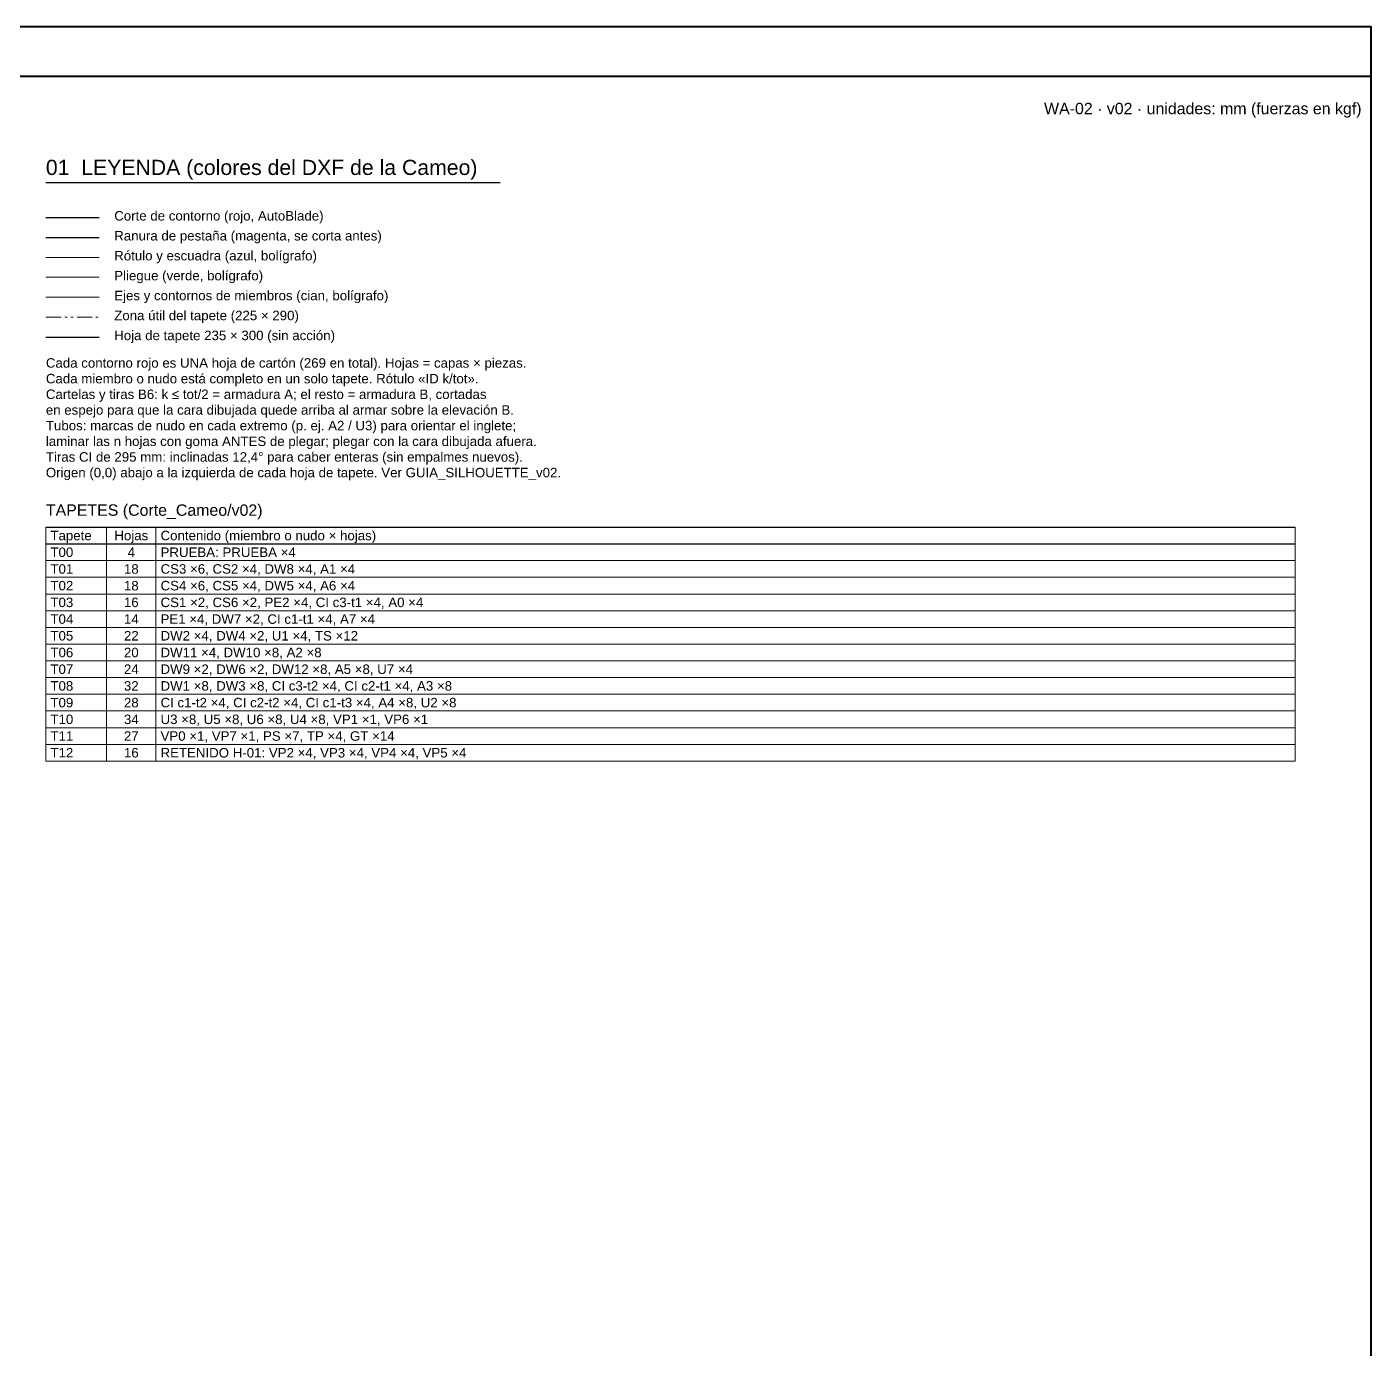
# Model space of a CAD drawing. Header units: millimetres. Extents: x 10 to 1179, y 10 to 831.
# Drawn here: x 825 to 1179, y 482.8 to 831 of the extents above; entities that cross this region are included whole.
import ezdxf

# ---------------------------------------------------------------- set-up
doc = ezdxf.new("R2010")
doc.units = ezdxf.units.MM
doc.linetypes.add('LT_ZONA_UTIL', pattern=[8.2, 4, -1, 0.6, -1, 0.6, -1])
for name, color, linetype, lineweight in [('C_CORTE', 1, 'CONTINUOUS', 25), ('C_EJE', 4, 'CONTINUOUS', 13), ('C_PLIEGUE', 3, 'CONTINUOUS', 15), ('C_RANURA', 6, 'CONTINUOUS', 30), ('C_ROTULO', 5, 'CONTINUOUS', 13), ('CAJETIN', 7, 'CONTINUOUS', 30), ('COTA', 7, 'CONTINUOUS', 13), ('MARCO', 7, 'CONTINUOUS', 40), ('MARCO_HOJA', 8, 'CONTINUOUS', 25), ('TEXTO', 7, 'CONTINUOUS', 18), ('ZONA_UTIL', 5, 'LT_ZONA_UTIL', 18)]:
    doc.layers.add(name, color=color, linetype=linetype, lineweight=lineweight)
doc.styles.add('PLANO', font='arial.ttf')

msp = doc.modelspace()

# ---------------------------------------------------------------- linework, layer by layer
at = {"layer": 'C_CORTE'}
msp.add_line((830, 780.8), (844, 780.8), dxfattribs=at)
at = {"layer": 'C_EJE'}
msp.add_line((830, 759.8), (844, 759.8), dxfattribs=at)
at = {"layer": 'C_PLIEGUE'}
msp.add_line((830, 765.05), (844, 765.05), dxfattribs=at)
at = {"layer": 'C_RANURA'}
msp.add_line((830, 775.55), (844, 775.55), dxfattribs=at)
at = {"layer": 'C_ROTULO'}
msp.add_line((830, 770.3), (844, 770.3), dxfattribs=at)
at = {"layer": 'CAJETIN'}
for p, q in [((830, 790), (949.64, 790)), ((830, 699.25), (1159, 699.25)), ((830, 694.85), (1159, 694.85))]:
    msp.add_line(p, q, dxfattribs=at)
at = {"layer": 'COTA'}
for p, q in [((830, 699.25), (830, 637.65)), ((846, 699.25), (846, 637.65)), ((859, 699.25), (859, 637.65)), ((1159, 699.25), (1159, 637.65)), ((830, 690.45), (1159, 690.45)), ((830, 686.05), (1159, 686.05)), ((830, 681.65), (1159, 681.65)), ((830, 677.25), (1159, 677.25)), ((830, 672.85), (1159, 672.85)), ((830, 668.45), (1159, 668.45)), ((830, 664.05), (1159, 664.05)), ((830, 659.65), (1159, 659.65)), ((830, 655.25), (1159, 655.25)), ((830, 650.85), (1159, 650.85)), ((830, 646.45), (1159, 646.45)), ((830, 642.05), (1159, 642.05)), ((830, 637.65), (1159, 637.65))]:
    msp.add_line(p, q, dxfattribs=at)
at = {"layer": 'MARCO'}
msp.add_line((10, 818), (1179, 818), dxfattribs=at)
msp.add_lwpolyline([(10, 10), (1179, 10), (1179, 831), (10, 831)], close=True, dxfattribs=at)
at = {"layer": 'MARCO_HOJA'}
msp.add_line((830, 749.3), (844, 749.3), dxfattribs=at)
at = {"layer": 'ZONA_UTIL'}
msp.add_line((830, 754.55), (844, 754.55), dxfattribs=at)

# ---------------------------------------------------------------- texts
at = {"layer": 'TEXTO', "style": 'PLANO'}
for s, height, p in [('WA-02 · v02 · unidades: mm (fuerzas en kgf)', 3, (1092.87, 808)), ('01  LEYENDA (colores del DXF de la Cameo)', 4, (830, 792)), ('Corte de contorno (rojo, AutoBlade)', 2.5, (848, 780)), ('Ranura de pestaña (magenta, se corta antes)', 2.5, (848, 774.75)), ('Rótulo y escuadra (azul, bolígrafo)', 2.5, (848, 769.5)), ('Pliegue (verde, bolígrafo)', 2.5, (848, 764.25)), ('Ejes y contornos de miembros (cian, bolígrafo)', 2.5, (848, 759)), ('Zona útil del tapete (225 × 290)', 2.5, (848, 753.75)), ('Hoja de tapete 235 × 300 (sin acción)', 2.5, (848, 748.5)), ('Cada contorno rojo es UNA hoja de cartón (269 en total). Hojas = capas × piezas.', 2.5, (830, 741.25)), ('Cada miembro o nudo está completo en un solo tapete. Rótulo «ID k/tot».', 2.5, (830, 737.12)), ('Cartelas y tiras B6: k ≤ tot/2 = armadura A; el resto = armadura B, cortadas', 2.5, (830, 733)), ('en espejo para que la cara dibujada quede arriba al armar sobre la elevación B.', 2.5, (830, 728.88)), ('Tubos: marcas de nudo en cada extremo (p. ej. A2 / U3) para orientar el inglete;', 2.5, (830, 724.75)), ('laminar las n hojas con goma ANTES de plegar; plegar con la cara dibujada afuera.', 2.5, (830, 720.62)), ('Tiras CI de 295 mm: inclinadas 12,4° para caber enteras (sin empalmes nuevos).', 2.5, (830, 716.5)), ('Origen (0,0) abajo a la izquierda de cada hoja de tapete. Ver GUIA_SILHOUETTE_v02.', 2.5, (830, 712.38)), ('TAPETES (Corte_Cameo/v02)', 3, (830, 702.25)), ('Tapete', 2.5, (831.2, 695.8)), ('Hojas', 2.5, (848.04, 695.8)), ('Contenido (miembro o nudo × hojas)', 2.5, (860.2, 695.8)), ('T00', 2.5, (831.2, 691.4)), ('4', 2.5, (851.53, 691.4)), ('PRUEBA: PRUEBA ×4', 2.5, (860.2, 691.4)), ('T01', 2.5, (831.2, 687)), ('18', 2.5, (850.56, 687)), ('CS3 ×6, CS2 ×4, DW8 ×4, A1 ×4', 2.5, (860.2, 687)), ('T02', 2.5, (831.2, 682.6)), ('18', 2.5, (850.56, 682.6)), ('CS4 ×6, CS5 ×4, DW5 ×4, A6 ×4', 2.5, (860.2, 682.6)), ('T03', 2.5, (831.2, 678.2)), ('16', 2.5, (850.56, 678.2)), ('CS1 ×2, CS6 ×2, PE2 ×4, CI c3-t1 ×4, A0 ×4', 2.5, (860.2, 678.2)), ('T04', 2.5, (831.2, 673.8)), ('14', 2.5, (850.56, 673.8)), ('PE1 ×4, DW7 ×2, CI c1-t1 ×4, A7 ×4', 2.5, (860.2, 673.8)), ('T05', 2.5, (831.2, 669.4)), ('22', 2.5, (850.56, 669.4)), ('DW2 ×4, DW4 ×2, U1 ×4, TS ×12', 2.5, (860.2, 669.4)), ('T06', 2.5, (831.2, 665)), ('20', 2.5, (850.56, 665)), ('DW11 ×4, DW10 ×8, A2 ×8', 2.5, (860.2, 665)), ('T07', 2.5, (831.2, 660.6)), ('24', 2.5, (850.56, 660.6)), ('DW9 ×2, DW6 ×2, DW12 ×8, A5 ×8, U7 ×4', 2.5, (860.2, 660.6)), ('T08', 2.5, (831.2, 656.2)), ('32', 2.5, (850.56, 656.2)), ('DW1 ×8, DW3 ×8, CI c3-t2 ×4, CI c2-t1 ×4, A3 ×8', 2.5, (860.2, 656.2)), ('T09', 2.5, (831.2, 651.8)), ('28', 2.5, (850.56, 651.8)), ('CI c1-t2 ×4, CI c2-t2 ×4, CI c1-t3 ×4, A4 ×8, U2 ×8', 2.5, (860.2, 651.8)), ('T10', 2.5, (831.2, 647.4)), ('34', 2.5, (850.56, 647.4)), ('U3 ×8, U5 ×8, U6 ×8, U4 ×8, VP1 ×1, VP6 ×1', 2.5, (860.2, 647.4)), ('T11', 2.5, (831.2, 643)), ('27', 2.5, (850.56, 643)), ('VP0 ×1, VP7 ×1, PS ×7, TP ×4, GT ×14', 2.5, (860.2, 643)), ('T12', 2.5, (831.2, 638.6)), ('16', 2.5, (850.56, 638.6)), ('RETENIDO H-01: VP2 ×4, VP3 ×4, VP4 ×4, VP5 ×4', 2.5, (860.2, 638.6))]:
    msp.add_text(s, height=height, dxfattribs=at).set_placement(p)

doc.saveas('drawing.dxf')
